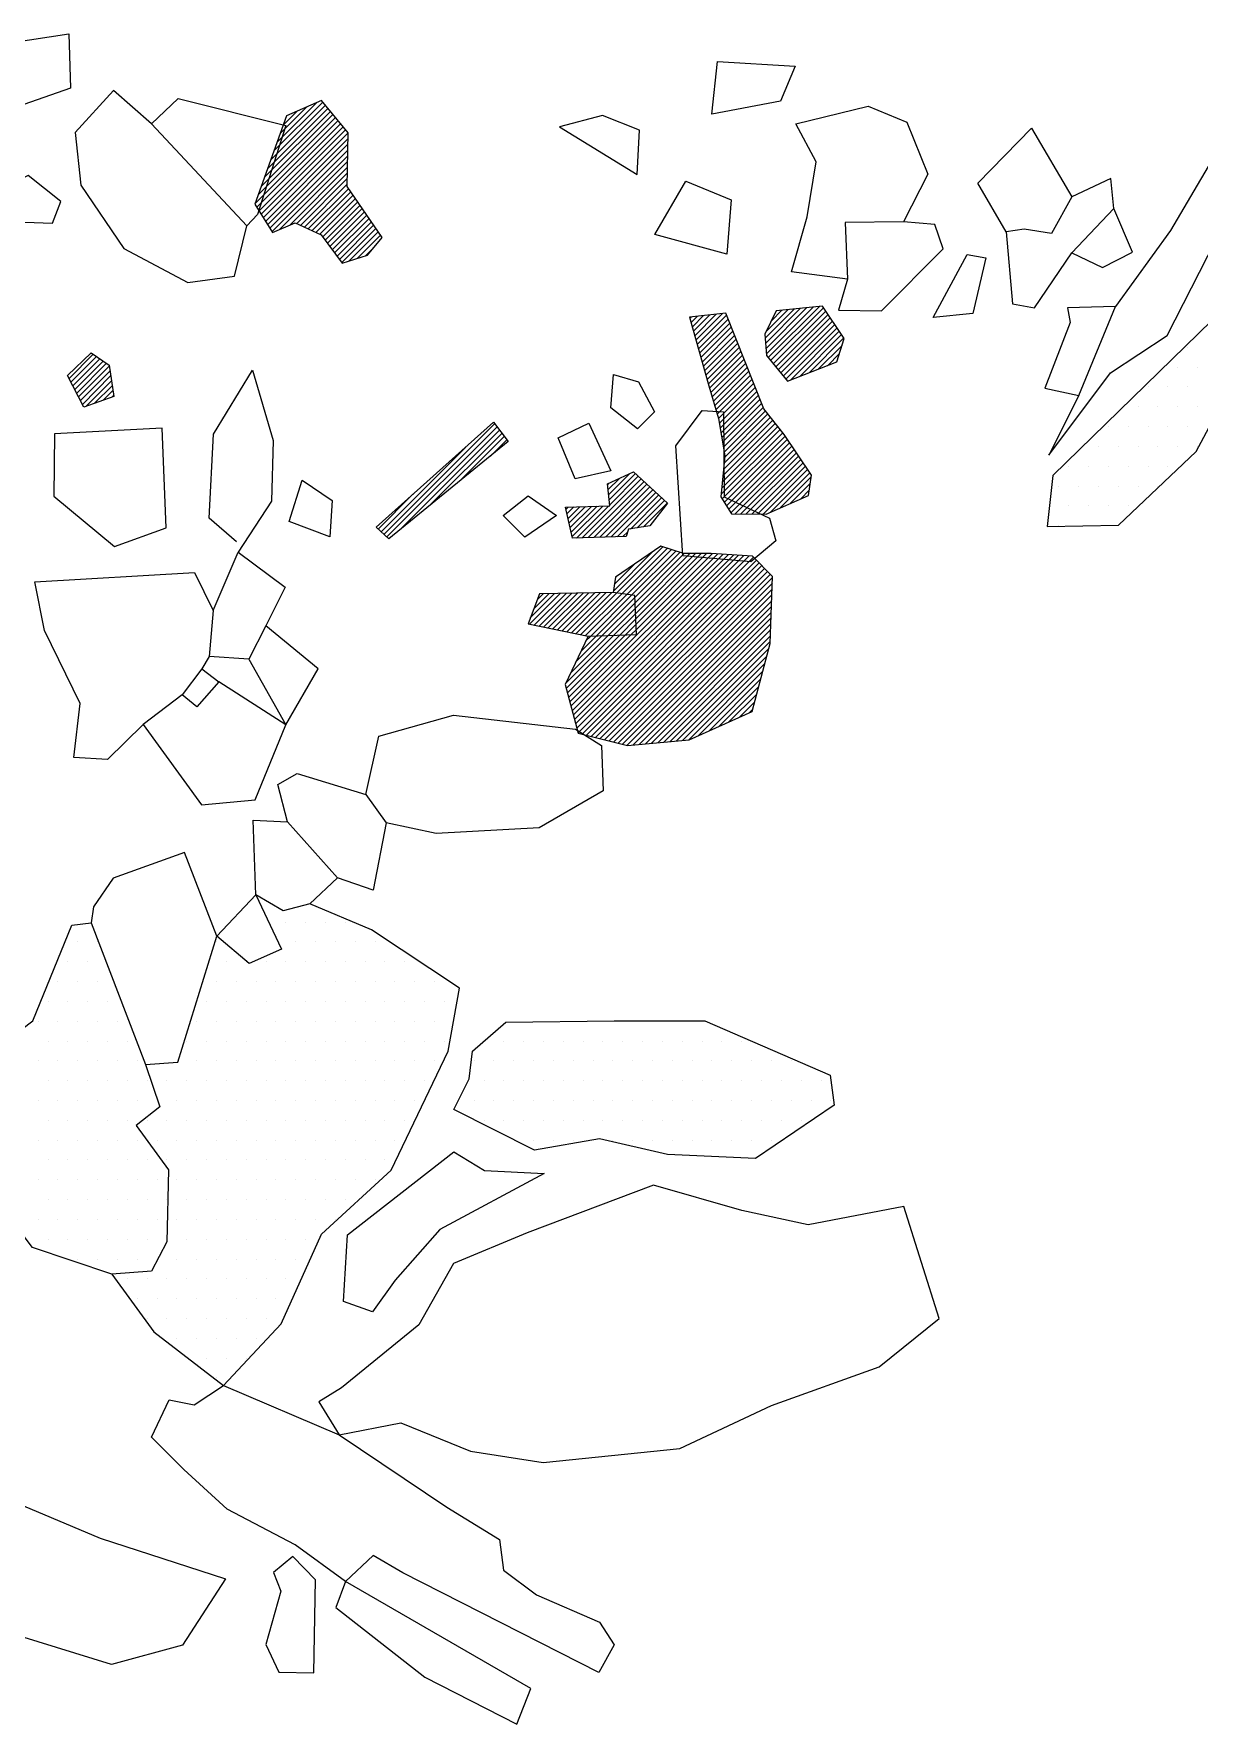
# Model space of a CAD drawing. Header units: metres. Extents: x 1.22 to 3.42, y -20.9 to -16.58.
# Drawn here: x 1.935 to 2.67, y -20.893 to -19.827 of the extents above; entities that cross this region are included whole.
import ezdxf

# ---------------------------------------------------------------- set-up
doc = ezdxf.new("R2010")
doc.units = ezdxf.units.M
doc.header["$LTSCALE"] = 25
doc.header["$MEASUREMENT"] = 0
doc.layers.get('0').update_dxf_attribs({"linetype": 'CONTINUOUS'})
for name, color, linetype in [('KNOCHEN', 2, 'CONTINUOUS'), ('KNOCHENSCHRAFF', 2, 'CONTINUOUS'), ('STEINE', 4, 'CONTINUOUS'), ('STEINESCHRAFF', 4, 'CONTINUOUS')]:
    doc.layers.add(name, color=color, linetype=linetype)

# ---------------------------------------------------------------- blocks, each defined once
blk = doc.blocks.new('*X1')
at = {"color": 0}
for p, q in [((208.62, -1990.12), (211.71, -1987.04)), ((208.82, -1989.57), (211.33, -1987.06)), ((207.63, -1992.88), (212.5, -1988.01)), ((207.83, -1992.33), (212.34, -1987.82)), ((208.03, -1991.78), (212.18, -1987.62)), ((208.23, -1991.23), (212.02, -1987.43)), ((208.43, -1990.68), (211.87, -1987.24)), ((209.02, -1989.02), (210.7, -1987.34)), ((209.22, -1988.47), (210.07, -1987.62)), ((209.42, -1987.92), (209.44, -1987.9)), ((207.43, -1993.44), (212.66, -1988.21)), ((207.55, -1993.67), (212.82, -1988.4)), ((207.69, -1993.89), (212.98, -1988.59)), ((207.82, -1994.11), (213.14, -1988.79)), ((207.96, -1994.32), (213.3, -1988.98)), ((208.1, -1994.54), (213.3, -1989.34)), ((208.23, -1994.76), (213.29, -1989.7)), ((208.37, -1994.98), (213.28, -1990.06)), ((208.5, -1995.19), (213.28, -1990.42)), ((208.98, -1995.07), (213.27, -1990.78)), ((209.6, -1994.81), (213.27, -1991.14)), ((210.07, -1994.69), (213.26, -1991.5)), ((210.31, -1994.8), (213.25, -1991.86)), ((210.55, -1994.92), (213.25, -1992.22)), ((210.79, -1995.03), (213.34, -1992.48)), ((211.03, -1995.14), (213.48, -1992.69)), ((211.27, -1995.26), (213.62, -1992.91)), ((211.51, -1995.37), (213.76, -1993.12)), ((211.7, -1995.54), (213.91, -1993.33)), ((211.85, -1995.74), (214.05, -1993.54)), ((212, -1995.94), (214.19, -1993.75)), ((212.15, -1996.15), (214.34, -1993.96)), ((212.3, -1996.35), (214.48, -1994.17)), ((212.45, -1996.55), (214.62, -1994.38)), ((212.6, -1996.75), (214.77, -1994.59)), ((212.75, -1996.96), (214.91, -1994.8)), ((212.9, -1997.16), (215.05, -1995.01)), ((213.35, -1997.07), (215.2, -1995.22)), ((213.87, -1996.9), (215.34, -1995.43)), ((214.39, -1996.74), (214.92, -1996.2)), ((239.8, -2003.15), (243.03, -1999.92)), ((234.85, -2000.67), (234.93, -2000.59)), ((234.93, -2000.94), (235.32, -2000.55)), ((235.01, -2001.22), (235.72, -2000.5)), ((235.09, -2001.49), (236.12, -2000.46)), ((235.16, -2001.77), (236.52, -2000.42)), ((235.24, -2002.05), (236.91, -2000.37)), ((235.32, -2002.32), (237.18, -2000.46)), ((235.4, -2002.6), (237.28, -2000.72)), ((235.47, -2002.87), (237.38, -2000.97)), ((239.6, -2001.93), (241.45, -2000.08)), ((239.63, -2002.26), (241.84, -2000.04)), ((239.65, -2002.59), (242.24, -2000)), ((239.66, -2001.51), (241.05, -2000.12)), ((239.68, -2002.91), (242.63, -1999.96)), ((239.95, -2003.34), (243.29, -2000.01)), ((240, -2000.83), (240.66, -2000.16)), ((240.11, -2003.54), (243.43, -2000.22)), ((240.27, -2003.73), (243.57, -2000.43)), ((240.43, -2003.93), (243.71, -2000.64)), ((240.59, -2004.12), (243.85, -2000.86)), ((235.55, -2003.15), (237.48, -2001.22)), ((235.63, -2003.43), (237.58, -2001.47)), ((235.71, -2003.7), (237.68, -2001.73)), ((235.78, -2003.98), (237.78, -2001.98)), ((240.74, -2004.32), (244, -2001.07)), ((240.9, -2004.51), (244.14, -2001.28)), ((241.2, -2004.57), (244.28, -2001.49)), ((241.79, -2004.34), (244.42, -2001.7)), ((242.37, -2004.11), (244.57, -2001.91)), ((195.7, -2004.46), (197.22, -2002.94)), ((195.82, -2004.69), (197.43, -2003.08)), ((235.86, -2004.25), (237.88, -2002.23)), ((235.94, -2004.53), (237.98, -2002.49)), ((236.02, -2004.81), (238.08, -2002.74)), ((236.1, -2005.08), (238.18, -2002.99)), ((242.95, -2003.88), (244.45, -2002.38)), ((243.53, -2003.66), (244.29, -2002.9)), ((195.94, -2004.93), (197.64, -2003.23)), ((196.06, -2005.16), (197.85, -2003.37)), ((196.18, -2005.39), (198.06, -2003.51)), ((196.3, -2005.63), (198.23, -2003.7)), ((196.42, -2005.86), (198.28, -2004.01)), ((236.18, -2005.35), (238.28, -2003.25)), ((236.26, -2005.62), (238.38, -2003.5)), ((236.34, -2005.9), (238.48, -2003.75)), ((236.42, -2006.17), (238.58, -2004.01)), ((244.11, -2003.43), (244.13, -2003.41)), ((196.54, -2006.1), (198.32, -2004.31)), ((196.77, -2006.22), (198.37, -2004.62)), ((197.31, -2006.03), (198.42, -2004.93)), ((197.86, -2005.84), (198.46, -2005.23)), ((236.5, -2006.44), (238.68, -2004.26)), ((236.58, -2006.71), (238.78, -2004.51)), ((236.66, -2006.99), (238.88, -2004.76)), ((236.72, -2007.29), (238.99, -2005.02)), ((198.4, -2005.65), (198.51, -2005.54)), ((236.77, -2007.59), (239.09, -2005.27)), ((236.82, -2007.89), (239.19, -2005.52)), ((236.87, -2008.19), (239.29, -2005.78)), ((236.92, -2008.49), (239.39, -2006.03)), ((236.98, -2008.79), (239.49, -2006.28)), ((215.56, -2014.3), (222.54, -2007.32)), ((236.95, -2010.59), (240.24, -2007.3)), ((236.98, -2010.2), (240.09, -2007.1)), ((237.02, -2009.81), (239.93, -2006.9)), ((237.03, -2009.1), (239.62, -2006.5)), ((237.06, -2009.42), (239.78, -2006.7)), ((215.75, -2014.46), (222.69, -2007.52)), ((216.56, -2014.01), (222.84, -2007.72)), ((218.46, -2012.46), (222.99, -2007.93)), ((220.37, -2010.91), (223.15, -2008.13)), ((222.27, -2009.36), (223.3, -2008.33)), ((236.83, -2011.77), (240.71, -2007.89)), ((236.87, -2011.38), (240.55, -2007.69)), ((236.89, -2012.06), (240.86, -2008.1)), ((236.91, -2010.99), (240.4, -2007.5)), ((237.02, -2012.28), (241, -2008.31)), ((215.38, -2014.13), (220.72, -2008.79)), ((237.16, -2012.5), (241.14, -2008.52)), ((237.29, -2012.72), (241.28, -2008.73)), ((237.43, -2012.94), (241.43, -2008.94)), ((237.71, -2013.01), (241.57, -2009.15)), ((238.06, -2013.01), (241.71, -2009.36)), ((229.74, -2011.79), (231.07, -2010.46)), ((229.77, -2012.11), (231.42, -2010.46)), ((238.41, -2013.01), (241.86, -2009.57)), ((238.77, -2013.02), (242, -2009.78)), ((239.12, -2013.02), (242.14, -2009.99)), ((239.47, -2013.02), (242.28, -2010.2)), ((239.95, -2012.89), (242.43, -2010.41)), ((228.07, -2014.51), (231.79, -2010.8)), ((228.44, -2014.5), (231.97, -2010.97)), ((228.8, -2014.49), (232.15, -2011.14)), ((229.17, -2014.48), (232.33, -2011.31)), ((229.53, -2014.47), (232.52, -2011.49)), ((229.67, -2011.15), (229.75, -2011.08)), ((229.7, -2011.47), (230.41, -2010.77)), ((229.81, -2012.43), (231.6, -2010.63)), ((240.58, -2012.61), (242.51, -2010.68)), ((241.21, -2012.34), (242.45, -2011.1)), ((241.85, -2012.06), (242.38, -2011.52)), ((215.19, -2013.97), (217.38, -2011.77)), ((227.04, -2012.72), (227.18, -2012.59)), ((227.1, -2013.01), (227.54, -2012.57)), ((227.17, -2013.3), (227.91, -2012.56)), ((227.24, -2013.58), (228.27, -2012.55)), ((227.31, -2013.87), (228.64, -2012.53)), ((227.37, -2014.15), (229.01, -2012.52)), ((227.44, -2014.44), (229.37, -2012.51)), ((227.71, -2014.53), (229.74, -2012.5)), ((229.9, -2014.46), (232.7, -2011.66)), ((230.26, -2014.45), (232.88, -2011.83)), ((231.11, -2013.96), (233.07, -2012)), ((231.52, -2013.89), (233.25, -2012.17)), ((231.94, -2013.83), (233.43, -2012.34)), ((230.62, -2014.44), (230.94, -2014.13)), ((227.28, -2024.86), (236.6, -2015.54)), ((227.35, -2025.14), (236.93, -2015.56)), ((227.43, -2025.42), (237.26, -2015.58)), ((227.5, -2025.69), (237.6, -2015.6)), ((227.58, -2025.97), (237.93, -2015.62)), ((227.65, -2026.25), (238.26, -2015.64)), ((227.72, -2026.53), (238.6, -2015.66)), ((227.8, -2026.81), (238.87, -2015.74)), ((230.03, -2017.87), (232.45, -2015.44)), ((230.25, -2017.99), (233.15, -2015.09)), ((230.56, -2018.04), (233.42, -2015.18)), ((230.87, -2018.08), (233.69, -2015.26)), ((231.18, -2018.13), (233.96, -2015.35)), ((231.39, -2018.27), (234.22, -2015.44)), ((231.41, -2018.61), (234.5, -2015.51)), ((231.42, -2018.95), (234.86, -2015.51)), ((231.44, -2019.29), (235.21, -2015.51)), ((231.45, -2019.62), (235.56, -2015.51)), ((231.46, -2019.96), (235.91, -2015.51)), ((231.48, -2020.3), (236.26, -2015.52)), ((228.06, -2026.9), (239.05, -2015.92)), ((228.34, -2026.97), (239.22, -2016.1)), ((228.63, -2027.04), (239.4, -2016.27)), ((228.91, -2027.11), (239.57, -2016.45)), ((229.19, -2027.18), (239.75, -2016.63)), ((229.48, -2027.25), (239.93, -2016.8)), ((230.09, -2017.45), (231.36, -2016.18)), ((230.16, -2017.02), (230.27, -2016.92)), ((224.75, -2019.96), (226.68, -2018.03)), ((224.79, -2019.57), (226.32, -2018.03)), ((225.01, -2019), (225.96, -2018.04)), ((225.04, -2020.02), (227.05, -2018.02)), ((225.22, -2018.43), (225.6, -2018.05)), ((225.34, -2020.08), (227.41, -2018.01)), ((225.63, -2020.14), (227.77, -2018)), ((225.92, -2020.2), (228.13, -2018)), ((226.22, -2020.26), (228.49, -2017.99)), ((226.51, -2020.32), (228.85, -2017.98)), ((226.8, -2020.38), (229.21, -2017.97)), ((227.1, -2020.44), (229.57, -2017.97)), ((227.39, -2020.5), (229.93, -2017.96)), ((227.68, -2020.56), (230.25, -2017.99)), ((227.98, -2020.62), (230.56, -2018.04)), ((229.76, -2027.32), (240.07, -2017.01)), ((230.05, -2027.39), (240.06, -2017.38)), ((230.33, -2027.46), (240.04, -2017.75)), ((228.27, -2020.68), (230.87, -2018.08)), ((228.6, -2020.71), (231.18, -2018.13)), ((228.97, -2020.7), (231.39, -2018.27)), ((229.33, -2020.68), (231.41, -2018.61)), ((229.7, -2020.67), (231.42, -2018.95)), ((230.61, -2027.53), (240.03, -2018.12)), ((230.9, -2027.6), (240.02, -2018.48)), ((231.28, -2027.58), (240, -2018.85)), ((230.06, -2020.66), (231.44, -2019.29)), ((230.43, -2020.65), (231.45, -2019.62)), ((230.79, -2020.64), (231.46, -2019.96)), ((231.66, -2027.54), (239.99, -2019.22)), ((232.05, -2027.51), (239.97, -2019.59)), ((232.44, -2027.47), (239.96, -2019.95)), ((227.03, -2023.69), (230.06, -2020.66)), ((227.06, -2024.02), (230.43, -2020.65)), ((227.13, -2024.3), (230.79, -2020.64)), ((227.2, -2024.58), (231.16, -2020.62)), ((227.34, -2023.02), (229.7, -2020.67)), ((227.65, -2022.36), (229.33, -2020.68)), ((227.97, -2021.69), (228.97, -2020.7)), ((228.28, -2021.03), (228.6, -2020.71)), ((231.16, -2020.62), (231.48, -2020.3)), ((232.83, -2027.44), (239.95, -2020.32)), ((233.22, -2027.4), (239.93, -2020.69)), ((233.61, -2027.36), (239.92, -2021.05)), ((234, -2027.33), (239.83, -2021.49)), ((234.39, -2027.29), (239.71, -2021.97)), ((234.78, -2027.26), (239.58, -2022.45)), ((235.4, -2026.99), (239.45, -2022.93)), ((236.04, -2026.7), (239.33, -2023.41)), ((236.68, -2026.42), (239.2, -2023.89)), ((237.32, -2026.13), (239.07, -2024.37)), ((237.96, -2025.84), (238.95, -2024.85)), ((238.6, -2025.56), (238.82, -2025.33))]:
    blk.add_line(p, q, dxfattribs=at)
blk = doc.blocks.new('*X26')
at = {"color": 0}
for p, q in [((266.25, -2002.5), (266.25, -2002.5)), ((265.625, -2003.75), (265.625, -2003.75)), ((266.875, -2003.75), (266.875, -2003.75)), ((263.75, -2005), (263.75, -2005)), ((265, -2005), (265, -2005)), ((266.25, -2005), (266.25, -2005)), ((263.125, -2006.25), (263.125, -2006.25)), ((264.375, -2006.25), (264.375, -2006.25)), ((265.625, -2006.25), (265.625, -2006.25)), ((266.875, -2006.25), (266.875, -2006.25)), ((261.25, -2007.5), (261.25, -2007.5)), ((262.5, -2007.5), (262.5, -2007.5)), ((263.75, -2007.5), (263.75, -2007.5)), ((265, -2007.5), (265, -2007.5)), ((266.25, -2007.5), (266.25, -2007.5)), ((260.625, -2008.75), (260.625, -2008.75)), ((261.875, -2008.75), (261.875, -2008.75)), ((263.125, -2008.75), (263.125, -2008.75)), ((264.375, -2008.75), (264.375, -2008.75)), ((265.625, -2008.75), (265.625, -2008.75)), ((266.875, -2008.75), (266.875, -2008.75)), ((258.75, -2010), (258.75, -2010)), ((260, -2010), (260, -2010)), ((261.25, -2010), (261.25, -2010)), ((262.5, -2010), (262.5, -2010)), ((263.75, -2010), (263.75, -2010)), ((265, -2010), (265, -2010)), ((258.125, -2011.25), (258.125, -2011.25)), ((259.375, -2011.25), (259.375, -2011.25)), ((260.625, -2011.25), (260.625, -2011.25)), ((261.875, -2011.25), (261.875, -2011.25)), ((263.125, -2011.25), (263.125, -2011.25)), ((264.375, -2011.25), (264.375, -2011.25)), ((258.75, -2012.5), (258.75, -2012.5)), ((260, -2012.5), (260, -2012.5)), ((261.25, -2012.5), (261.25, -2012.5)), ((262.5, -2012.5), (262.5, -2012.5)), ((258.125, -2013.75), (258.125, -2013.75)), ((259.375, -2013.75), (259.375, -2013.75)), ((209.375, -2038.75), (209.375, -2038.75)), ((210.625, -2038.75), (210.625, -2038.75)), ((211.875, -2038.75), (211.875, -2038.75)), ((213.125, -2038.75), (213.125, -2038.75)), ((196.25, -2040), (196.25, -2040)), ((197.5, -2040), (197.5, -2040)), ((205, -2040), (205, -2040)), ((210, -2040), (210, -2040)), ((211.25, -2040), (211.25, -2040)), ((212.5, -2040), (212.5, -2040)), ((213.75, -2040), (213.75, -2040)), ((215, -2040), (215, -2040)), ((195.625, -2041.25), (195.625, -2041.25)), ((196.875, -2041.25), (196.875, -2041.25)), ((205.625, -2041.25), (205.625, -2041.25)), ((206.875, -2041.25), (206.875, -2041.25)), ((208.125, -2041.25), (208.125, -2041.25)), ((209.375, -2041.25), (209.375, -2041.25)), ((210.625, -2041.25), (210.625, -2041.25)), ((211.875, -2041.25), (211.875, -2041.25)), ((213.125, -2041.25), (213.125, -2041.25)), ((214.375, -2041.25), (214.375, -2041.25)), ((215.625, -2041.25), (215.625, -2041.25)), ((216.875, -2041.25), (216.875, -2041.25)), ((195, -2042.5), (195, -2042.5)), ((196.25, -2042.5), (196.25, -2042.5)), ((197.5, -2042.5), (197.5, -2042.5)), ((205, -2042.5), (205, -2042.5)), ((206.25, -2042.5), (206.25, -2042.5)), ((207.5, -2042.5), (207.5, -2042.5)), ((208.75, -2042.5), (208.75, -2042.5)), ((210, -2042.5), (210, -2042.5)), ((211.25, -2042.5), (211.25, -2042.5)), ((212.5, -2042.5), (212.5, -2042.5)), ((213.75, -2042.5), (213.75, -2042.5)), ((215, -2042.5), (215, -2042.5)), ((216.25, -2042.5), (216.25, -2042.5)), ((217.5, -2042.5), (217.5, -2042.5)), ((218.75, -2042.5), (218.75, -2042.5)), ((194.375, -2043.75), (194.375, -2043.75)), ((195.625, -2043.75), (195.625, -2043.75)), ((196.875, -2043.75), (196.875, -2043.75)), ((198.125, -2043.75), (198.125, -2043.75)), ((204.375, -2043.75), (204.375, -2043.75)), ((205.625, -2043.75), (205.625, -2043.75)), ((206.875, -2043.75), (206.875, -2043.75)), ((208.125, -2043.75), (208.125, -2043.75)), ((209.375, -2043.75), (209.375, -2043.75)), ((210.625, -2043.75), (210.625, -2043.75)), ((211.875, -2043.75), (211.875, -2043.75)), ((213.125, -2043.75), (213.125, -2043.75)), ((214.375, -2043.75), (214.375, -2043.75)), ((215.625, -2043.75), (215.625, -2043.75)), ((216.875, -2043.75), (216.875, -2043.75)), ((218.125, -2043.75), (218.125, -2043.75)), ((219.375, -2043.75), (219.375, -2043.75)), ((193.75, -2045), (193.75, -2045)), ((195, -2045), (195, -2045)), ((196.25, -2045), (196.25, -2045)), ((197.5, -2045), (197.5, -2045)), ((198.75, -2045), (198.75, -2045)), ((203.75, -2045), (203.75, -2045)), ((205, -2045), (205, -2045)), ((206.25, -2045), (206.25, -2045)), ((207.5, -2045), (207.5, -2045)), ((208.75, -2045), (208.75, -2045)), ((210, -2045), (210, -2045)), ((211.25, -2045), (211.25, -2045)), ((212.5, -2045), (212.5, -2045)), ((213.75, -2045), (213.75, -2045)), ((215, -2045), (215, -2045)), ((216.25, -2045), (216.25, -2045)), ((217.5, -2045), (217.5, -2045)), ((218.75, -2045), (218.75, -2045)), ((228.75, -2045), (228.75, -2045)), ((230, -2045), (230, -2045)), ((231.25, -2045), (231.25, -2045)), ((232.5, -2045), (232.5, -2045)), ((233.75, -2045), (233.75, -2045)), ((235, -2045), (235, -2045)), ((194.375, -2046.25), (194.375, -2046.25)), ((195.625, -2046.25), (195.625, -2046.25)), ((196.875, -2046.25), (196.875, -2046.25)), ((198.125, -2046.25), (198.125, -2046.25)), ((199.375, -2046.25), (199.375, -2046.25)), ((203.125, -2046.25), (203.125, -2046.25)), ((204.375, -2046.25), (204.375, -2046.25)), ((205.625, -2046.25), (205.625, -2046.25)), ((206.875, -2046.25), (206.875, -2046.25)), ((208.125, -2046.25), (208.125, -2046.25)), ((209.375, -2046.25), (209.375, -2046.25)), ((210.625, -2046.25), (210.625, -2046.25)), ((211.875, -2046.25), (211.875, -2046.25)), ((213.125, -2046.25), (213.125, -2046.25)), ((214.375, -2046.25), (214.375, -2046.25)), ((215.625, -2046.25), (215.625, -2046.25)), ((216.875, -2046.25), (216.875, -2046.25)), ((218.125, -2046.25), (218.125, -2046.25)), ((219.375, -2046.25), (219.375, -2046.25)), ((223.125, -2046.25), (223.125, -2046.25)), ((224.375, -2046.25), (224.375, -2046.25)), ((225.625, -2046.25), (225.625, -2046.25)), ((226.875, -2046.25), (226.875, -2046.25)), ((228.125, -2046.25), (228.125, -2046.25)), ((229.375, -2046.25), (229.375, -2046.25)), ((230.625, -2046.25), (230.625, -2046.25)), ((231.875, -2046.25), (231.875, -2046.25)), ((233.125, -2046.25), (233.125, -2046.25)), ((234.375, -2046.25), (234.375, -2046.25)), ((235.625, -2046.25), (235.625, -2046.25)), ((236.875, -2046.25), (236.875, -2046.25)), ((238.125, -2046.25), (238.125, -2046.25)), ((193.75, -2047.5), (193.75, -2047.5)), ((195, -2047.5), (195, -2047.5)), ((196.25, -2047.5), (196.25, -2047.5)), ((197.5, -2047.5), (197.5, -2047.5)), ((198.75, -2047.5), (198.75, -2047.5)), ((200, -2047.5), (200, -2047.5)), ((203.75, -2047.5), (203.75, -2047.5)), ((205, -2047.5), (205, -2047.5)), ((206.25, -2047.5), (206.25, -2047.5)), ((207.5, -2047.5), (207.5, -2047.5)), ((208.75, -2047.5), (208.75, -2047.5)), ((210, -2047.5), (210, -2047.5)), ((211.25, -2047.5), (211.25, -2047.5)), ((212.5, -2047.5), (212.5, -2047.5)), ((213.75, -2047.5), (213.75, -2047.5)), ((215, -2047.5), (215, -2047.5)), ((216.25, -2047.5), (216.25, -2047.5)), ((217.5, -2047.5), (217.5, -2047.5)), ((218.75, -2047.5), (218.75, -2047.5)), ((221.25, -2047.5), (221.25, -2047.5)), ((222.5, -2047.5), (222.5, -2047.5)), ((223.75, -2047.5), (223.75, -2047.5)), ((225, -2047.5), (225, -2047.5)), ((226.25, -2047.5), (226.25, -2047.5)), ((227.5, -2047.5), (227.5, -2047.5)), ((228.75, -2047.5), (228.75, -2047.5)), ((230, -2047.5), (230, -2047.5)), ((231.25, -2047.5), (231.25, -2047.5)), ((232.5, -2047.5), (232.5, -2047.5)), ((233.75, -2047.5), (233.75, -2047.5)), ((235, -2047.5), (235, -2047.5)), ((236.25, -2047.5), (236.25, -2047.5)), ((237.5, -2047.5), (237.5, -2047.5)), ((238.75, -2047.5), (238.75, -2047.5)), ((240, -2047.5), (240, -2047.5)), ((241.25, -2047.5), (241.25, -2047.5)), ((194.375, -2048.75), (194.375, -2048.75)), ((195.625, -2048.75), (195.625, -2048.75)), ((196.875, -2048.75), (196.875, -2048.75)), ((198.125, -2048.75), (198.125, -2048.75)), ((199.375, -2048.75), (199.375, -2048.75)), ((200.625, -2048.75), (200.625, -2048.75)), ((201.875, -2048.75), (201.875, -2048.75)), ((203.125, -2048.75), (203.125, -2048.75)), ((204.375, -2048.75), (204.375, -2048.75)), ((205.625, -2048.75), (205.625, -2048.75)), ((206.875, -2048.75), (206.875, -2048.75)), ((208.125, -2048.75), (208.125, -2048.75)), ((209.375, -2048.75), (209.375, -2048.75)), ((210.625, -2048.75), (210.625, -2048.75)), ((211.875, -2048.75), (211.875, -2048.75)), ((213.125, -2048.75), (213.125, -2048.75)), ((214.375, -2048.75), (214.375, -2048.75)), ((215.625, -2048.75), (215.625, -2048.75)), ((216.875, -2048.75), (216.875, -2048.75)), ((218.125, -2048.75), (218.125, -2048.75)), ((221.875, -2048.75), (221.875, -2048.75)), ((223.125, -2048.75), (223.125, -2048.75)), ((224.375, -2048.75), (224.375, -2048.75)), ((225.625, -2048.75), (225.625, -2048.75)), ((226.875, -2048.75), (226.875, -2048.75)), ((228.125, -2048.75), (228.125, -2048.75)), ((229.375, -2048.75), (229.375, -2048.75)), ((230.625, -2048.75), (230.625, -2048.75)), ((231.875, -2048.75), (231.875, -2048.75)), ((233.125, -2048.75), (233.125, -2048.75)), ((234.375, -2048.75), (234.375, -2048.75)), ((235.625, -2048.75), (235.625, -2048.75)), ((236.875, -2048.75), (236.875, -2048.75)), ((238.125, -2048.75), (238.125, -2048.75)), ((239.375, -2048.75), (239.375, -2048.75)), ((240.625, -2048.75), (240.625, -2048.75)), ((241.875, -2048.75), (241.875, -2048.75)), ((243.125, -2048.75), (243.125, -2048.75)), ((193.75, -2050), (193.75, -2050)), ((195, -2050), (195, -2050)), ((196.25, -2050), (196.25, -2050)), ((197.5, -2050), (197.5, -2050)), ((198.75, -2050), (198.75, -2050)), ((200, -2050), (200, -2050)), ((201.25, -2050), (201.25, -2050)), ((202.5, -2050), (202.5, -2050)), ((203.75, -2050), (203.75, -2050)), ((205, -2050), (205, -2050)), ((206.25, -2050), (206.25, -2050)), ((207.5, -2050), (207.5, -2050)), ((208.75, -2050), (208.75, -2050)), ((210, -2050), (210, -2050)), ((211.25, -2050), (211.25, -2050)), ((212.5, -2050), (212.5, -2050)), ((213.75, -2050), (213.75, -2050)), ((215, -2050), (215, -2050)), ((216.25, -2050), (216.25, -2050)), ((217.5, -2050), (217.5, -2050)), ((221.25, -2050), (221.25, -2050)), ((222.5, -2050), (222.5, -2050)), ((223.75, -2050), (223.75, -2050)), ((225, -2050), (225, -2050)), ((226.25, -2050), (226.25, -2050)), ((227.5, -2050), (227.5, -2050)), ((228.75, -2050), (228.75, -2050)), ((230, -2050), (230, -2050)), ((231.25, -2050), (231.25, -2050)), ((232.5, -2050), (232.5, -2050)), ((233.75, -2050), (233.75, -2050)), ((235, -2050), (235, -2050)), ((236.25, -2050), (236.25, -2050)), ((237.5, -2050), (237.5, -2050)), ((238.75, -2050), (238.75, -2050)), ((240, -2050), (240, -2050)), ((241.25, -2050), (241.25, -2050)), ((242.5, -2050), (242.5, -2050)), ((243.75, -2050), (243.75, -2050)), ((194.375, -2051.25), (194.375, -2051.25)), ((195.625, -2051.25), (195.625, -2051.25)), ((196.875, -2051.25), (196.875, -2051.25)), ((198.125, -2051.25), (198.125, -2051.25)), ((199.375, -2051.25), (199.375, -2051.25)), ((200.625, -2051.25), (200.625, -2051.25)), ((201.875, -2051.25), (201.875, -2051.25)), ((203.125, -2051.25), (203.125, -2051.25)), ((204.375, -2051.25), (204.375, -2051.25)), ((205.625, -2051.25), (205.625, -2051.25)), ((206.875, -2051.25), (206.875, -2051.25)), ((208.125, -2051.25), (208.125, -2051.25)), ((209.375, -2051.25), (209.375, -2051.25)), ((210.625, -2051.25), (210.625, -2051.25)), ((211.875, -2051.25), (211.875, -2051.25)), ((213.125, -2051.25), (213.125, -2051.25)), ((214.375, -2051.25), (214.375, -2051.25)), ((215.625, -2051.25), (215.625, -2051.25)), ((216.875, -2051.25), (216.875, -2051.25)), ((221.875, -2051.25), (221.875, -2051.25)), ((223.125, -2051.25), (223.125, -2051.25)), ((224.375, -2051.25), (224.375, -2051.25)), ((225.625, -2051.25), (225.625, -2051.25)), ((226.875, -2051.25), (226.875, -2051.25)), ((228.125, -2051.25), (228.125, -2051.25)), ((229.375, -2051.25), (229.375, -2051.25)), ((230.625, -2051.25), (230.625, -2051.25)), ((231.875, -2051.25), (231.875, -2051.25)), ((233.125, -2051.25), (233.125, -2051.25)), ((234.375, -2051.25), (234.375, -2051.25)), ((235.625, -2051.25), (235.625, -2051.25)), ((236.875, -2051.25), (236.875, -2051.25)), ((238.125, -2051.25), (238.125, -2051.25)), ((239.375, -2051.25), (239.375, -2051.25)), ((240.625, -2051.25), (240.625, -2051.25)), ((241.875, -2051.25), (241.875, -2051.25)), ((193.75, -2052.5), (193.75, -2052.5)), ((195, -2052.5), (195, -2052.5)), ((196.25, -2052.5), (196.25, -2052.5)), ((197.5, -2052.5), (197.5, -2052.5)), ((198.75, -2052.5), (198.75, -2052.5)), ((200, -2052.5), (200, -2052.5)), ((201.25, -2052.5), (201.25, -2052.5)), ((202.5, -2052.5), (202.5, -2052.5)), ((203.75, -2052.5), (203.75, -2052.5)), ((205, -2052.5), (205, -2052.5)), ((206.25, -2052.5), (206.25, -2052.5)), ((207.5, -2052.5), (207.5, -2052.5)), ((208.75, -2052.5), (208.75, -2052.5)), ((210, -2052.5), (210, -2052.5)), ((211.25, -2052.5), (211.25, -2052.5)), ((212.5, -2052.5), (212.5, -2052.5)), ((213.75, -2052.5), (213.75, -2052.5)), ((215, -2052.5), (215, -2052.5)), ((216.25, -2052.5), (216.25, -2052.5)), ((225, -2052.5), (225, -2052.5)), ((226.25, -2052.5), (226.25, -2052.5)), ((227.5, -2052.5), (227.5, -2052.5)), ((230, -2052.5), (230, -2052.5)), ((231.25, -2052.5), (231.25, -2052.5)), ((232.5, -2052.5), (232.5, -2052.5)), ((233.75, -2052.5), (233.75, -2052.5)), ((235, -2052.5), (235, -2052.5)), ((236.25, -2052.5), (236.25, -2052.5)), ((237.5, -2052.5), (237.5, -2052.5)), ((238.75, -2052.5), (238.75, -2052.5)), ((240, -2052.5), (240, -2052.5)), ((194.375, -2053.75), (194.375, -2053.75)), ((195.625, -2053.75), (195.625, -2053.75)), ((196.875, -2053.75), (196.875, -2053.75)), ((198.125, -2053.75), (198.125, -2053.75)), ((199.375, -2053.75), (199.375, -2053.75)), ((200.625, -2053.75), (200.625, -2053.75)), ((201.875, -2053.75), (201.875, -2053.75)), ((203.125, -2053.75), (203.125, -2053.75)), ((204.375, -2053.75), (204.375, -2053.75)), ((205.625, -2053.75), (205.625, -2053.75)), ((206.875, -2053.75), (206.875, -2053.75)), ((208.125, -2053.75), (208.125, -2053.75)), ((209.375, -2053.75), (209.375, -2053.75)), ((210.625, -2053.75), (210.625, -2053.75)), ((211.875, -2053.75), (211.875, -2053.75)), ((213.125, -2053.75), (213.125, -2053.75)), ((214.375, -2053.75), (214.375, -2053.75)), ((215.625, -2053.75), (215.625, -2053.75)), ((193.75, -2055), (193.75, -2055)), ((195, -2055), (195, -2055)), ((196.25, -2055), (196.25, -2055)), ((197.5, -2055), (197.5, -2055)), ((198.75, -2055), (198.75, -2055)), ((200, -2055), (200, -2055)), ((201.25, -2055), (201.25, -2055)), ((202.5, -2055), (202.5, -2055)), ((203.75, -2055), (203.75, -2055)), ((205, -2055), (205, -2055)), ((206.25, -2055), (206.25, -2055)), ((207.5, -2055), (207.5, -2055)), ((208.75, -2055), (208.75, -2055)), ((210, -2055), (210, -2055)), ((211.25, -2055), (211.25, -2055)), ((212.5, -2055), (212.5, -2055)), ((213.75, -2055), (213.75, -2055)), ((215, -2055), (215, -2055)), ((194.375, -2056.25), (194.375, -2056.25)), ((195.625, -2056.25), (195.625, -2056.25)), ((196.875, -2056.25), (196.875, -2056.25)), ((198.125, -2056.25), (198.125, -2056.25)), ((199.375, -2056.25), (199.375, -2056.25)), ((200.625, -2056.25), (200.625, -2056.25)), ((201.875, -2056.25), (201.875, -2056.25)), ((203.125, -2056.25), (203.125, -2056.25)), ((204.375, -2056.25), (204.375, -2056.25)), ((205.625, -2056.25), (205.625, -2056.25)), ((206.875, -2056.25), (206.875, -2056.25)), ((208.125, -2056.25), (208.125, -2056.25)), ((209.375, -2056.25), (209.375, -2056.25)), ((210.625, -2056.25), (210.625, -2056.25)), ((211.875, -2056.25), (211.875, -2056.25)), ((213.125, -2056.25), (213.125, -2056.25)), ((193.75, -2057.5), (193.75, -2057.5)), ((195, -2057.5), (195, -2057.5)), ((196.25, -2057.5), (196.25, -2057.5)), ((197.5, -2057.5), (197.5, -2057.5)), ((198.75, -2057.5), (198.75, -2057.5)), ((200, -2057.5), (200, -2057.5)), ((201.25, -2057.5), (201.25, -2057.5)), ((202.5, -2057.5), (202.5, -2057.5)), ((203.75, -2057.5), (203.75, -2057.5)), ((205, -2057.5), (205, -2057.5)), ((206.25, -2057.5), (206.25, -2057.5)), ((207.5, -2057.5), (207.5, -2057.5)), ((208.75, -2057.5), (208.75, -2057.5)), ((210, -2057.5), (210, -2057.5)), ((211.25, -2057.5), (211.25, -2057.5)), ((212.5, -2057.5), (212.5, -2057.5)), ((194.375, -2058.75), (194.375, -2058.75)), ((195.625, -2058.75), (195.625, -2058.75)), ((196.875, -2058.75), (196.875, -2058.75)), ((198.125, -2058.75), (198.125, -2058.75)), ((199.375, -2058.75), (199.375, -2058.75)), ((200.625, -2058.75), (200.625, -2058.75)), ((201.875, -2058.75), (201.875, -2058.75)), ((203.125, -2058.75), (203.125, -2058.75)), ((204.375, -2058.75), (204.375, -2058.75)), ((205.625, -2058.75), (205.625, -2058.75)), ((206.875, -2058.75), (206.875, -2058.75)), ((208.125, -2058.75), (208.125, -2058.75)), ((209.375, -2058.75), (209.375, -2058.75)), ((210.625, -2058.75), (210.625, -2058.75)), ((196.25, -2060), (196.25, -2060)), ((197.5, -2060), (197.5, -2060)), ((198.75, -2060), (198.75, -2060)), ((200, -2060), (200, -2060)), ((201.25, -2060), (201.25, -2060)), ((202.5, -2060), (202.5, -2060)), ((203.75, -2060), (203.75, -2060)), ((205, -2060), (205, -2060)), ((206.25, -2060), (206.25, -2060)), ((207.5, -2060), (207.5, -2060)), ((208.75, -2060), (208.75, -2060)), ((210, -2060), (210, -2060)), ((199.375, -2061.25), (199.375, -2061.25)), ((200.625, -2061.25), (200.625, -2061.25)), ((201.875, -2061.25), (201.875, -2061.25)), ((203.125, -2061.25), (203.125, -2061.25)), ((204.375, -2061.25), (204.375, -2061.25)), ((205.625, -2061.25), (205.625, -2061.25)), ((206.875, -2061.25), (206.875, -2061.25)), ((208.125, -2061.25), (208.125, -2061.25)), ((209.375, -2061.25), (209.375, -2061.25)), ((200, -2062.5), (200, -2062.5)), ((201.25, -2062.5), (201.25, -2062.5)), ((202.5, -2062.5), (202.5, -2062.5)), ((203.75, -2062.5), (203.75, -2062.5)), ((205, -2062.5), (205, -2062.5)), ((206.25, -2062.5), (206.25, -2062.5)), ((207.5, -2062.5), (207.5, -2062.5)), ((208.75, -2062.5), (208.75, -2062.5)), ((200.625, -2063.75), (200.625, -2063.75)), ((201.875, -2063.75), (201.875, -2063.75)), ((203.125, -2063.75), (203.125, -2063.75)), ((204.375, -2063.75), (204.375, -2063.75)), ((205.625, -2063.75), (205.625, -2063.75)), ((206.875, -2063.75), (206.875, -2063.75)), ((208.125, -2063.75), (208.125, -2063.75)), ((202.5, -2065), (202.5, -2065)), ((203.75, -2065), (203.75, -2065)), ((205, -2065), (205, -2065)), ((206.25, -2065), (206.25, -2065)), ((207.5, -2065), (207.5, -2065)), ((204.375, -2066.25), (204.375, -2066.25)), ((205.625, -2066.25), (205.625, -2066.25)), ((206.875, -2066.25), (206.875, -2066.25)), ((205, -2067.5), (205, -2067.5))]:
    blk.add_line(p, q, dxfattribs=at)

msp = doc.modelspace()

# ---------------------------------------------------------------- linework, layer by layer
at = {"layer": 'KNOCHEN'}
for points in [[(2.0742, -19.9347), (2.0854, -19.9526), (2.0997, -19.9465), (2.1161, -19.9541), (2.1293, -19.972), (2.1452, -19.9669), (2.1544, -19.9557), (2.1325, -19.9235), (2.133, -19.8898), (2.1162, -19.8694), (2.0942, -19.879), (2.0742, -19.9347)], [(2.403, -20.002), (2.3958, -20.0168), (2.3968, -20.0301), (2.4101, -20.0464), (2.4412, -20.0342), (2.4459, -20.0194), (2.4321, -19.999), (2.403, -20.002)], [(2.3605, -20.0494), (2.3666, -20.0699), (2.3707, -20.0934), (2.3681, -20.1194), (2.3747, -20.1301), (2.3967, -20.1302), (2.4233, -20.1185), (2.4253, -20.1057), (2.408, -20.0801), (2.3952, -20.0638), (2.3713, -20.0035), (2.3483, -20.006), (2.3605, -20.0494)], [(1.9663, -20.0627), (1.9561, -20.0428), (1.971, -20.0285), (1.9822, -20.0362), (1.9852, -20.0561), (1.9663, -20.0627)], [(2.1587, -20.1457), (2.1506, -20.1385), (2.2247, -20.0722), (2.2339, -20.0845), (2.1587, -20.1457)], [(2.3099, -20.1398), (2.3083, -20.1443), (2.2746, -20.1453), (2.2701, -20.1259), (2.2981, -20.1249), (2.2966, -20.1111), (2.313, -20.1035), (2.3344, -20.1234), (2.3232, -20.1377), (2.3099, -20.1398)], [(2.2843, -20.2071), (2.2699, -20.2377), (2.278, -20.2684), (2.3092, -20.2761), (2.348, -20.2726), (2.3879, -20.2547), (2.3991, -20.2119), (2.4007, -20.1695), (2.388, -20.1567), (2.3619, -20.1551), (2.3446, -20.1551), (2.3303, -20.1505), (2.3017, -20.1699), (2.3001, -20.1796), (2.2537, -20.1805), (2.2465, -20.1994), (2.2843, -20.2071), (2.3149, -20.2061), (2.3139, -20.1816), (2.3001, -20.1796)]]:
    msp.add_lwpolyline(points, dxfattribs=at)
at = {"layer": 'STEINE'}
for points in [[(1.843, -19.8716), (1.8441, -19.8394), (1.8599, -19.8282), (1.89, -19.8313), (1.9196, -19.8329), (1.9569, -19.8273), (1.9579, -19.8615), (1.894, -19.8839), (1.8639, -19.8701), (1.843, -19.8716)], [(2.3623, -19.8779), (2.3659, -19.8447), (2.4149, -19.8478), (2.4057, -19.8698), (2.3623, -19.8779)], [(2.0089, -19.884), (1.985, -19.8631), (1.9609, -19.8896), (1.9645, -19.9228), (1.9915, -19.9627), (2.0318, -19.9842), (2.0614, -19.9801), (2.0691, -19.9485), (2.0089, -19.884)], [(2.0089, -19.884), (2.0258, -19.8682), (2.0937, -19.8852), (2.0758, -19.9413), (2.0691, -19.9485)], [(2.2663, -19.8859), (2.3153, -19.9161), (2.3168, -19.888), (2.2934, -19.8788), (2.2663, -19.8859)], [(2.448, -19.9821), (2.4127, -19.9775), (2.4225, -19.9428), (2.4281, -19.9081), (2.4154, -19.8841), (2.4609, -19.8729), (2.4854, -19.8831), (2.4986, -19.9158), (2.4832, -19.9459)], [(2.5481, -19.9522), (2.5302, -19.9215), (2.564, -19.8868), (2.5895, -19.9302), (2.5767, -19.9532), (2.5593, -19.9506), (2.5481, -19.9522)], [(2.5939, -20.0554), (2.575, -20.0931), (2.6138, -20.0411), (2.6496, -20.0176), (2.6803, -19.9574), (2.7146, -19.9018), (2.7126, -19.8829), (2.6901, -19.886), (2.6517, -19.9513), (2.6169, -19.9992)], [(2.3265, -19.9539), (2.3459, -19.9202), (2.3745, -19.932), (2.3719, -19.9662), (2.3265, -19.9539)], [(2.5481, -19.9522), (2.5521, -19.9976), (2.5659, -20.0002), (2.5894, -19.9655), (2.616, -19.9374), (2.614, -19.9185), (2.5895, -19.9302)], [(2.4832, -19.9459), (2.4465, -19.9464), (2.448, -19.9821), (2.4423, -20.0015), (2.4694, -20.0021), (2.5082, -19.9628), (2.5031, -19.9475), (2.4832, -19.9459)], [(2.5894, -19.9655), (2.6088, -19.9747), (2.6277, -19.965), (2.616, -19.9374)], [(2.502, -20.0062), (2.5235, -19.9664), (2.5353, -19.9685), (2.5271, -20.0037), (2.502, -20.0062)], [(2.5883, -20.0094), (2.5725, -20.0507), (2.5939, -20.0554), (2.6169, -19.9992), (2.5868, -20.0002), (2.5883, -20.0094)], [(2.5775, -20.1059), (2.5739, -20.1381), (2.6188, -20.1371), (2.6679, -20.0907), (2.7083, -20.0152), (2.7048, -19.9978), (2.6777, -20.008), (2.5775, -20.1059)], [(2.0627, -20.1476), (2.0454, -20.1328), (2.048, -20.0797), (2.0726, -20.0394), (2.0858, -20.0838), (2.0847, -20.1221), (2.0637, -20.1542)], [(2.3156, -20.0764), (2.2987, -20.0631), (2.3003, -20.0422), (2.3161, -20.0468), (2.3263, -20.0657), (2.3156, -20.0764)], [(2.2762, -20.108), (2.2655, -20.082), (2.2849, -20.0728), (2.2987, -20.103), (2.2762, -20.108)], [(2.3441, -20.1566), (2.3396, -20.0872), (2.3564, -20.0648), (2.3697, -20.0658), (2.3702, -20.1194), (2.3987, -20.1327), (2.4028, -20.147), (2.387, -20.1603), (2.3441, -20.1566)], [(2.0183, -20.1389), (2.0158, -20.0761), (1.9479, -20.0795), (1.9474, -20.1189), (1.9856, -20.1506), (2.0183, -20.1389)], [(2.0959, -20.1349), (2.1041, -20.1088), (2.123, -20.1216), (2.1214, -20.1446), (2.0959, -20.1349)], [(2.2445, -20.1448), (2.2307, -20.131), (2.2466, -20.1187), (2.2644, -20.131), (2.2445, -20.1448)], [(2.0479, -20.191), (2.0637, -20.1542), (2.0933, -20.1762), (2.081, -20.2007), (2.0703, -20.2217), (2.0453, -20.2201)], [(2.0038, -20.2629), (1.9813, -20.2849), (1.9599, -20.2838), (1.964, -20.2496), (1.9416, -20.2036), (1.9355, -20.173), (2.0361, -20.167), (2.0479, -20.191), (2.0453, -20.2201), (2.0407, -20.2277), (2.0284, -20.2441), (2.0038, -20.2629)], [(2.0703, -20.2217), (2.0937, -20.263), (2.1142, -20.2278), (2.081, -20.2007)], [(2.0407, -20.2277), (2.0514, -20.2359), (2.0376, -20.2517), (2.0284, -20.2441)], [(2.0038, -20.2629), (2.0405, -20.3135), (2.0743, -20.3105), (2.0937, -20.263), (2.0514, -20.2359)], [(2.1442, -20.307), (2.1524, -20.2703), (2.1994, -20.2571), (2.2765, -20.2658), (2.2928, -20.2761), (2.2938, -20.3047), (2.2535, -20.3281), (2.1886, -20.3316), (2.157, -20.3249)], [(2.0947, -20.3243), (2.0886, -20.3008), (2.1008, -20.2937), (2.1442, -20.307), (2.157, -20.3249), (2.1487, -20.3673), (2.1263, -20.3596)], [(2.0747, -20.3703), (2.0732, -20.3233), (2.0947, -20.3243), (2.1263, -20.3596), (2.1089, -20.3759), (2.092, -20.3805), (2.0747, -20.3703)], [(2.0051, -20.4774), (2.0255, -20.4759), (2.0501, -20.3963), (2.0298, -20.3436), (1.9848, -20.3599), (1.9725, -20.3778), (1.971, -20.388)], [(2.0501, -20.3963), (2.0747, -20.3703), (2.091, -20.4045), (2.0705, -20.4137), (2.0501, -20.3963)], [(1.984, -20.6096), (2.0105, -20.6459), (2.0544, -20.6797), (2.0907, -20.6409), (2.1163, -20.5843), (2.1602, -20.544), (2.1961, -20.469), (2.2033, -20.4291), (2.1477, -20.3923), (2.1089, -20.3759)], [(2.0051, -20.4774), (2.0143, -20.504), (1.9994, -20.5157), (2.0198, -20.5438), (2.0187, -20.5892), (2.009, -20.6076), (1.984, -20.6096), (1.934, -20.5927), (1.9034, -20.5528), (1.8937, -20.513), (1.9009, -20.4747), (1.9342, -20.4497), (1.9587, -20.3895), (1.971, -20.388), (2.0051, -20.4774)], [(2.1996, -20.5057), (2.2093, -20.4863), (2.2114, -20.469), (2.2324, -20.4506), (2.3008, -20.4497), (2.358, -20.4498), (2.4371, -20.4841), (2.4396, -20.503), (2.39, -20.5366), (2.3344, -20.534), (2.2915, -20.5242), (2.2506, -20.5313), (2.1996, -20.5057)], [(2.1484, -20.6333), (2.13, -20.6267), (2.1326, -20.5848), (2.1996, -20.5323), (2.219, -20.5441), (2.2567, -20.5461), (2.1908, -20.5813), (2.1627, -20.6134), (2.1484, -20.6333)], [(2.1273, -20.7109), (2.1662, -20.7033), (2.2101, -20.7212), (2.256, -20.7284), (2.3423, -20.7194), (2.4, -20.6924), (2.468, -20.668), (2.5058, -20.6374), (2.4834, -20.5669), (2.4232, -20.5785), (2.3813, -20.5693), (2.3257, -20.5534), (2.246, -20.5834), (2.1995, -20.6028), (2.1775, -20.6415), (2.1289, -20.6813), (2.1146, -20.69), (2.1273, -20.7109)], [(2.1313, -20.8033), (2.0997, -20.7803), (2.0568, -20.7578), (2.0293, -20.7327), (2.0089, -20.7123), (2.0201, -20.6888), (2.036, -20.6919), (2.0544, -20.6797), (2.1273, -20.7109), (2.1952, -20.7564), (2.2284, -20.7769), (2.2309, -20.7963), (2.2518, -20.8117), (2.2916, -20.8291), (2.3008, -20.8434), (2.2911, -20.8607), (2.1676, -20.7978), (2.1487, -20.787), (2.1313, -20.8033)], [(1.8362, -20.759), (1.8398, -20.7361), (1.8623, -20.7279), (1.9766, -20.7761), (2.0557, -20.8017), (2.0286, -20.8435), (1.9837, -20.8557), (1.9143, -20.8342), (1.8663, -20.7948), (1.8362, -20.759)], [(2.0859, -20.7977), (2.0905, -20.8094), (2.0812, -20.8431), (2.0894, -20.8605), (2.1113, -20.861), (2.1124, -20.8023), (2.0981, -20.7875), (2.0859, -20.7977)], [(2.1313, -20.8033), (2.1252, -20.8197), (2.1813, -20.8637), (2.2394, -20.8934), (2.2482, -20.8709), (2.1313, -20.8033)]]:
    msp.add_lwpolyline(points, dxfattribs=at)
msp.add_lwpolyline([(1.9175, -19.9457), (1.9466, -19.9468), (1.9517, -19.933), (1.9313, -19.9166), (1.9093, -19.9278)], close=True, dxfattribs=at)

# ---------------------------------------------------------------- block references
at = {"layer": 'KNOCHENSCHRAFF', "xscale": 0.01, "yscale": 0.01, "zscale": 0.01}
msp.add_blockref('*X1', (0, 0), dxfattribs=at)
at = {"layer": 'STEINESCHRAFF', "xscale": 0.01, "yscale": 0.01, "zscale": 0.01}
msp.add_blockref('*X26', (0, 0), dxfattribs=at)

doc.saveas('drawing.dxf')
